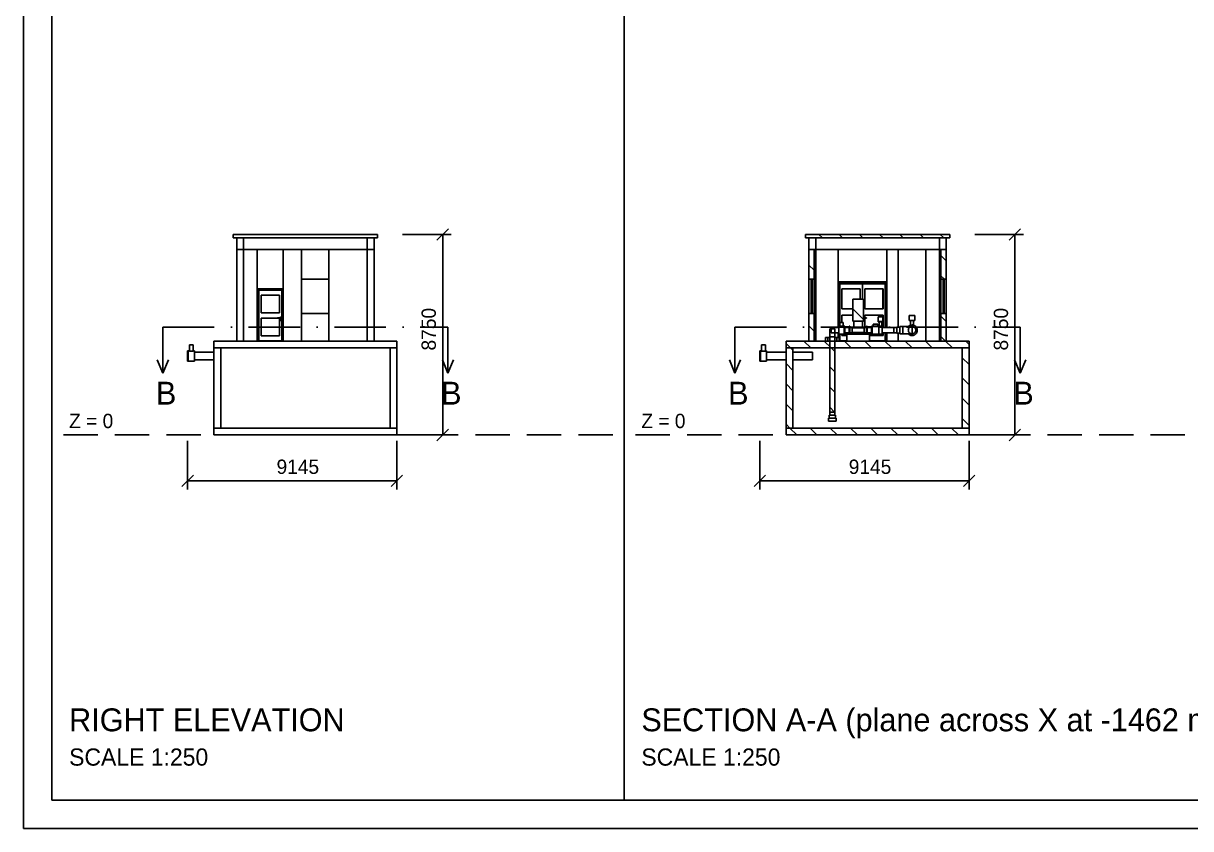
# Model space of a CAD drawing. Extents: x 1250 to 103750, y 1250 to 73000.
# Drawn here: x 1250 to 52250, y 1250 to 36408 of the extents above; entities that cross this region are included whole.
import ezdxf

# ---------------------------------------------------------------- set-up
doc = ezdxf.new("R2010")
doc.units = 0
doc.linetypes.add('DASHDOT', pattern=[3750, 2250, -750, 0, -750])
doc.linetypes.add('DASHED', pattern=[2250, 1500, -750])
for name, color, linetype in [('A-CUT', 1, 'CONTINUOUS'), ('A-DIM', 5, 'CONTINUOUS'), ('A-FRAME', 8, 'CONTINUOUS'), ('A-GROUND', 8, 'DASHED'), ('A-HATCH', 3, 'CONTINUOUS'), ('A-SECT', 1, 'DASHDOT'), ('A-TEXT', 7, 'CONTINUOUS'), ('A-VIS', 7, 'CONTINUOUS')]:
    doc.layers.add(name, color=color, linetype=linetype)

msp = doc.modelspace()

# ---------------------------------------------------------------- linework, layer by layer
at = {"layer": 'A-CUT'}
for p, q in [((35422.25, 27187.5), (41722.25, 27187.5)), ((35422.25, 27037.5), (35422.25, 27187.5)), ((35422.25, 27037.5), (41722.25, 27037.5)), ((35572.25, 25237.5), (35572.25, 27037.5)), ((35872.25, 26537.5), (35872.25, 27037.5)), ((41272.25, 26537.5), (41272.25, 27037.5)), ((41572.25, 25237.5), (41572.25, 27037.5)), ((41722.25, 27037.5), (41722.25, 27187.5)), ((35572.25, 26537.5), (35872.25, 26537.5)), ((35802.25, 25237.5), (35802.25, 26537.5)), ((41272.25, 26537.5), (41572.25, 26537.5)), ((41342.25, 25237.5), (41342.25, 26537.5)), ((35572.25, 25237.5), (35802.25, 25237.5)), ((35664.25, 23737.5), (35664.25, 25237.5)), ((35710.25, 23737.5), (35710.25, 25237.5)), ((41342.25, 25237.5), (41572.25, 25237.5)), ((41434.25, 23737.5), (41434.25, 25237.5)), ((41480.25, 23737.5), (41480.25, 25237.5)), ((37492.25, 23412.5), (37492.25, 24372.5)), ((37492.25, 24372.5), (37952.25, 24372.5)), ((37952.25, 23412.5), (37952.25, 24372.5)), ((35572.25, 22537.5), (35572.25, 23737.5)), ((35572.25, 23737.5), (35802.25, 23737.5)), ((35802.25, 22537.5), (35802.25, 23737.5)), ((38600.25, 23592.5), (38800.25, 23592.5)), ((38600.25, 23372.5), (38600.25, 23592.5)), ((38800.25, 23372.5), (38800.25, 23592.5)), ((41342.25, 23737.5), (41572.25, 23737.5)), ((41342.25, 22537.5), (41342.25, 23737.5)), ((41572.25, 22537.5), (41572.25, 23737.5)), ((36481.25, 19304.166), (36481.25, 23068)), ((36481.25, 23068), (36703.25, 23068)), ((36536.75, 23123.5), (36882.25, 23123.5)), ((36536.75, 22901.5), (36536.75, 23123.5)), ((36703.25, 19304.166), (36703.25, 23068)), ((36882.25, 23182.5), (37142.25, 23182.5)), ((36882.25, 22842.5), (36882.25, 23182.5)), ((36928.25, 23342.5), (37066.25, 23342.5)), ((36928.25, 23162.5), (36928.25, 23342.5)), ((36928.25, 23162.5), (37066.25, 23162.5)), ((37066.25, 23162.5), (37066.25, 23342.5)), ((37112.25, 22842.5), (37112.25, 23182.5)), ((37112.25, 23160.5), (37362.25, 23160.5)), ((37112.25, 23136.5), (37362.25, 23136.5)), ((37112.25, 23123.5), (38332.25, 23123.5)), ((37142.25, 22842.5), (37142.25, 23182.5)), ((37332.25, 23182.5), (37362.25, 23182.5)), ((37332.25, 22842.5), (37332.25, 23182.5)), ((37362.25, 22842.5), (37362.25, 23182.5)), ((37462.25, 22912.5), (37462.25, 23112.5)), ((37462.25, 23112.5), (37982.25, 23112.5)), ((37492.25, 23412.5), (37952.25, 23412.5)), ((37538.25, 23112.5), (37538.25, 23412.5)), ((37906.25, 23112.5), (37906.25, 23412.5)), ((37982.25, 22912.5), (37982.25, 23112.5)), ((38082.25, 22842.5), (38082.25, 23182.5)), ((38082.25, 23182.5), (38112.25, 23182.5)), ((38082.25, 23160.5), (38332.25, 23160.5)), ((38082.25, 23136.5), (38332.25, 23136.5)), ((38112.25, 22842.5), (38112.25, 23182.5)), ((38302.25, 23182.5), (38776.25, 23182.5)), ((38302.25, 22842.5), (38302.25, 23182.5)), ((38332.25, 22842.5), (38332.25, 23182.5)), ((38376.05, 23272.5), (38580.45, 23272.5)), ((38376.05, 23172.5), (38376.05, 23272.5)), ((38376.05, 23172.5), (38580.45, 23172.5)), ((38580.45, 23172.5), (38580.45, 23272.5)), ((38600.25, 23372.5), (38800.25, 23372.5)), ((38624.25, 22842.5), (38624.25, 23182.5)), ((38639.45, 23387.5), (38761.05, 23387.5)), ((38639.45, 23137.5), (38639.45, 23387.5)), ((38639.45, 23137.5), (38761.05, 23137.5)), ((38761.05, 23137.5), (38761.05, 23387.5)), ((38776.25, 22842.5), (38776.25, 23182.5)), ((38776.25, 23123.5), (39409.584, 23123.5)), ((39276.251, 22901.5), (39276.251, 23123.5)), ((39409.584, 23149.5), (39542.916, 23149.5)), ((39409.584, 22875.5), (39409.584, 23149.5)), ((39542.916, 23175.5), (40076.25, 23175.5)), ((39542.916, 22849.5), (39542.916, 23175.5)), ((39676.249, 22849.5), (39676.249, 23175.5)), ((39913.25, 23012.5), (39916.382, 23044.3)), ((39913.25, 23012.5), (39916.382, 22980.7)), ((39916.382, 23044.3), (39925.658, 23074.877)), ((39916.382, 22980.7), (39925.658, 22950.123)), ((39925.658, 23074.877), (39940.72, 23103.058)), ((39925.658, 22950.123), (39940.72, 22921.942)), ((39940.72, 23103.058), (39960.992, 23127.758)), ((39960.992, 23127.758), (39985.692, 23148.03)), ((39985.692, 23148.03), (40013.873, 23163.092)), ((40013.873, 23163.092), (40044.45, 23172.368)), ((40044.45, 23172.368), (40076.25, 23175.5)), ((40076.25, 23175.5), (40108.05, 23172.368)), ((40076.25, 22849.5), (40076.25, 23175.5)), ((40108.05, 23172.368), (40138.627, 23163.092)), ((40138.627, 23163.092), (40166.808, 23148.03)), ((40166.808, 23148.03), (40191.508, 23127.758)), ((40191.508, 23127.758), (40211.78, 23103.058)), ((40211.78, 23103.058), (40226.842, 23074.877)), ((40211.78, 22921.942), (40226.842, 22950.123)), ((40226.842, 23074.877), (40236.118, 23044.3)), ((40226.842, 22950.123), (40236.118, 22980.7)), ((40236.118, 23044.3), (40239.25, 23012.5)), ((40236.118, 22980.7), (40239.25, 23012.5)), ((34572.25, 18437.5), (34572.25, 22537.5)), ((34572.25, 22537.5), (42572.25, 22537.5)), ((36292.25, 22687.5), (36392.25, 22687.5)), ((36292.25, 22537.5), (36292.25, 22687.5)), ((36392.25, 22537.5), (36392.25, 22687.5)), ((36481.25, 22722.5), (36703.25, 22722.5)), ((36536.75, 22901.5), (36882.25, 22901.5)), ((36792.25, 22687.5), (36892.25, 22687.5)), ((36792.25, 22537.5), (36792.25, 22687.5)), ((36882.25, 22842.5), (37142.25, 22842.5)), ((36892.25, 22537.5), (36892.25, 22687.5)), ((37112.25, 22901.5), (37362.25, 22901.5)), ((37112.25, 22888.5), (37362.25, 22888.5)), ((37112.25, 22864.5), (37362.25, 22864.5)), ((37222.25, 22837.5), (38222.25, 22837.5)), ((37222.25, 22537.5), (37222.25, 22837.5)), ((37332.25, 22842.5), (37362.25, 22842.5)), ((37362.25, 22900.5), (38082.25, 22900.5)), ((37362.25, 22876.5), (38082.25, 22876.5)), ((37362.25, 22852.5), (38082.25, 22852.5)), ((37462.25, 22912.5), (37982.25, 22912.5)), ((38082.25, 22901.5), (38332.25, 22901.5)), ((38082.25, 22888.5), (38332.25, 22888.5)), ((38082.25, 22864.5), (38332.25, 22864.5)), ((38082.25, 22842.5), (38112.25, 22842.5)), ((38222.25, 22537.5), (38222.25, 22837.5)), ((38302.25, 22842.5), (38776.25, 22842.5)), ((38776.25, 22901.5), (39409.584, 22901.5)), ((39409.584, 22875.5), (39542.916, 22875.5)), ((39542.916, 22849.5), (40076.25, 22849.5)), ((39940.72, 22921.942), (39960.992, 22897.242)), ((39960.992, 22897.242), (39985.692, 22876.97)), ((39985.692, 22876.97), (40013.873, 22861.908)), ((40013.873, 22861.908), (40044.45, 22852.632)), ((40044.45, 22852.632), (40076.25, 22849.5)), ((40076.25, 22849.5), (40108.05, 22852.632)), ((40108.05, 22852.632), (40138.627, 22861.908)), ((40138.627, 22861.908), (40166.808, 22876.97)), ((40166.808, 22876.97), (40191.508, 22897.242)), ((40191.508, 22897.242), (40211.78, 22921.942)), ((42572.25, 18437.5), (42572.25, 22537.5)), ((34572.25, 22237.5), (42572.25, 22237.5)), ((34872.25, 18737.5), (34872.25, 22237.5)), ((42272.25, 18737.5), (42272.25, 22237.5)), ((36481.25, 19437.5), (36703.25, 19437.5)), ((36429.25, 19037.501), (36429.25, 19170.834)), ((36429.25, 19170.834), (36755.25, 19170.834)), ((36429.25, 19037.501), (36755.25, 19037.501)), ((36455.25, 19170.834), (36455.25, 19304.166)), ((36455.25, 19304.166), (36729.25, 19304.166)), ((36729.25, 19170.834), (36729.25, 19304.166)), ((36755.25, 19037.501), (36755.25, 19170.834)), ((34572.25, 18737.5), (42572.25, 18737.5)), ((34572.25, 18437.5), (42572.25, 18437.5))]:
    msp.add_line(p, q, dxfattribs=at)
at = {"layer": 'A-DIM'}
for p, q in [((17822.25, 27187.5), (19947.25, 27187.5)), ((19322.25, 26937.5), (19822.25, 27437.5)), ((19572.25, 18437.5), (19572.25, 27187.5)), ((42822.25, 27187.5), (44947.25, 27187.5)), ((44322.25, 26937.5), (44822.25, 27437.5)), ((44572.25, 18437.5), (44572.25, 27187.5)), ((17822.25, 18437.5), (19947.25, 18437.5)), ((19322.25, 18187.5), (19822.25, 18687.5)), ((42822.25, 18437.5), (44947.25, 18437.5)), ((44322.25, 18187.5), (44822.25, 18687.5)), ((8427.75, 18187.5), (8427.75, 16062.5)), ((17572.25, 18187.5), (17572.25, 16062.5)), ((33427.75, 18187.5), (33427.75, 16062.5)), ((42572.25, 18187.5), (42572.25, 16062.5)), ((8177.75, 16187.5), (8677.75, 16687.5)), ((8427.75, 16437.5), (17572.25, 16437.5)), ((17322.25, 16187.5), (17822.25, 16687.5)), ((33177.75, 16187.5), (33677.75, 16687.5)), ((33427.75, 16437.5), (42572.25, 16437.5)), ((42322.25, 16187.5), (42822.25, 16687.5))]:
    msp.add_line(p, q, dxfattribs=at)
at = {"layer": 'A-FRAME'}
for p, q in [((1250, 73000), (1250, 1250)), ((2500, 71750), (2500, 2500)), ((2500, 37125), (2500, 2500)), ((27500, 2500), (27500, 37125)), ((27500, 37125), (27500, 2500)), ((2500, 2500), (102500, 2500)), ((2500, 2500), (27500, 2500)), ((27500, 2500), (52500, 2500)), ((1250, 1250), (103750, 1250))]:
    msp.add_line(p, q, dxfattribs=at)
at = {"layer": 'A-GROUND'}
for p, q in [((3000, 18437.5), (27000, 18437.5)), ((28000, 18437.5), (52000, 18437.5))]:
    msp.add_line(p, q, dxfattribs=at)
at = {"layer": 'A-HATCH'}
for p, q in [((36159.434, 27037.5), (36009.434, 27187.5)), ((37043.318, 27037.5), (36893.318, 27187.5)), ((37927.201, 27037.5), (37777.201, 27187.5)), ((38811.085, 27037.5), (38661.085, 27187.5)), ((39694.968, 27037.5), (39544.968, 27187.5)), ((40578.852, 27037.5), (40428.852, 27187.5)), ((41462.735, 27037.5), (41312.735, 27187.5)), ((35802.25, 26510.801), (35775.551, 26537.5)), ((41572.25, 26044.102), (41342.25, 26274.102)), ((35802.25, 25626.917), (35572.25, 25856.917)), ((41494.968, 25237.5), (41342.25, 25390.218)), ((35710.25, 24835.034), (35664.25, 24881.034)), ((35710.25, 23951.15), (35664.25, 23997.15)), ((37952.25, 24360.801), (37940.551, 24372.5)), ((41480.25, 24368.335), (41434.25, 24414.335)), ((37952.25, 23476.917), (37492.25, 23936.917)), ((41572.25, 23392.451), (41342.25, 23622.451)), ((35802.25, 22975.267), (35572.25, 23205.267)), ((35656.133, 22237.5), (35356.133, 22537.5)), ((36540.017, 22237.5), (36240.017, 22537.5)), ((37423.9, 22237.5), (37123.9, 22537.5)), ((38307.784, 22237.5), (38007.784, 22537.5)), ((39191.667, 22237.5), (38891.667, 22537.5)), ((40075.551, 22237.5), (39775.551, 22537.5)), ((40959.434, 22237.5), (40659.434, 22537.5)), ((41543.318, 22537.5), (41342.25, 22738.568)), ((41843.318, 22237.5), (41543.318, 22537.5)), ((42572.25, 22392.451), (42427.201, 22537.5)), ((34772.25, 22237.5), (34572.25, 22437.5)), ((34872.25, 22137.5), (34772.25, 22237.5)), ((36703.25, 22074.267), (36481.25, 22296.267)), ((34872.25, 21253.617), (34572.25, 21553.617)), ((42572.25, 21508.568), (42272.25, 21808.568)), ((36703.25, 21190.383), (36481.25, 21412.383)), ((42572.25, 20624.684), (42272.25, 20924.684)), ((34872.25, 20369.733), (34572.25, 20669.733)), ((36703.25, 20306.5), (36481.25, 20528.5)), ((42572.25, 19740.801), (42272.25, 20040.801)), ((34872.25, 19485.85), (34572.25, 19785.85)), ((36688.367, 19437.5), (36481.25, 19644.617)), ((34736.716, 18737.5), (34572.25, 18901.966)), ((42572.25, 18856.917), (42272.25, 19156.917)), ((35036.716, 18437.5), (34736.716, 18737.5)), ((35920.6, 18437.5), (35620.6, 18737.5)), ((36804.483, 18437.5), (36504.483, 18737.5)), ((37688.367, 18437.5), (37388.367, 18737.5)), ((38572.25, 18437.5), (38272.25, 18737.5)), ((39456.133, 18437.5), (39156.133, 18737.5)), ((40340.017, 18437.5), (40040.017, 18737.5)), ((41223.9, 18437.5), (40923.9, 18737.5)), ((42107.784, 18437.5), (41807.784, 18737.5))]:
    msp.add_line(p, q, dxfattribs=at)
at = {"layer": 'A-SECT'}
for p, q in [((7341.9, 23137.5), (19802.6, 23137.5)), ((7341.9, 23137.5), (7341.9, 21137.5)), ((19802.6, 23137.5), (19802.6, 21137.5)), ((32341.9, 23137.5), (44802.6, 23137.5)), ((32341.9, 23137.5), (32341.9, 21137.5)), ((44802.6, 23137.5), (44802.6, 21137.5)), ((7341.9, 21137.5), (7098.514, 21713.163)), ((7341.9, 21137.5), (7585.287, 21713.163)), ((19802.6, 21137.5), (19559.213, 21713.163)), ((19802.6, 21137.5), (20045.986, 21713.163)), ((32341.9, 21137.5), (32098.514, 21713.163)), ((32341.9, 21137.5), (32585.287, 21713.163)), ((44802.6, 21137.5), (44559.213, 21713.163)), ((44802.6, 21137.5), (45045.986, 21713.163))]:
    msp.add_line(p, q, dxfattribs=at)
at = {"layer": 'A-VIS'}
for p, q in [((10422.25, 27187.5), (16722.25, 27187.5)), ((10422.25, 27037.5), (10422.25, 27187.5)), ((10422.25, 27037.5), (16722.25, 27037.5)), ((10572.25, 22537.5), (10572.25, 27037.5)), ((10872.25, 22537.5), (10872.25, 27037.5)), ((16272.25, 22537.5), (16272.25, 27037.5)), ((16572.25, 22537.5), (16572.25, 27037.5)), ((16722.25, 27037.5), (16722.25, 27187.5)), ((35872.25, 22537.5), (35872.25, 27037.5)), ((35872.25, 27037.5), (41274.881, 27037.5)), ((41272.25, 22537.5), (41272.25, 27037.5)), ((10572.25, 26537.5), (16572.25, 26537.5)), ((11472.25, 22537.5), (11472.25, 26537.5)), ((12602.25, 22537.5), (12602.25, 26537.5)), ((13402.25, 22537.5), (13402.25, 26537.5)), ((14602.25, 22537.5), (14602.25, 26537.5)), ((35799.599, 26537.5), (41343.469, 26537.5)), ((35802.25, 22537.5), (35802.25, 26537.5)), ((36846.25, 23118.192), (36846.25, 26537.5)), ((38976.25, 23118.192), (38976.25, 26537.5)), ((39476.25, 23141.049), (39476.25, 26537.5)), ((40676.25, 22537.5), (40676.25, 26537.5)), ((41342.25, 22537.5), (41342.25, 26537.5)), ((35799.593, 26406.5), (35805.302, 26406.5)), ((35799.593, 26398.5), (35805.302, 26398.5)), ((35799.593, 26256.5), (35805.302, 26256.5)), ((35799.593, 26248.5), (35805.302, 26248.5)), ((35799.593, 26106.5), (35805.302, 26106.5)), ((35799.593, 26098.5), (35805.302, 26098.5)), ((41337.759, 26406.5), (41343.469, 26406.5)), ((41337.759, 26398.5), (41343.469, 26398.5)), ((41337.759, 26256.5), (41343.469, 26256.5)), ((41337.759, 26248.5), (41343.469, 26248.5)), ((41337.759, 26106.5), (41343.469, 26106.5)), ((41337.759, 26098.5), (41343.469, 26098.5)), ((35799.593, 25956.5), (35805.302, 25956.5)), ((35799.593, 25948.5), (35805.302, 25948.5)), ((35799.593, 25806.5), (35805.302, 25806.5)), ((35799.593, 25798.5), (35805.302, 25798.5)), ((35799.593, 25656.5), (35805.302, 25656.5)), ((35799.593, 25648.5), (35805.302, 25648.5)), ((35799.593, 25506.5), (35805.302, 25506.5)), ((41337.759, 25956.5), (41343.469, 25956.5)), ((41337.759, 25948.5), (41343.469, 25948.5)), ((41337.759, 25806.5), (41343.469, 25806.5)), ((41337.759, 25798.5), (41343.469, 25798.5)), ((41337.759, 25656.5), (41343.469, 25656.5)), ((41337.759, 25648.5), (41343.469, 25648.5)), ((41337.759, 25506.5), (41343.469, 25506.5)), ((13402.25, 25237.5), (14602.25, 25237.5)), ((35572.25, 23729.754), (35572.25, 25244.308)), ((35572.25, 25237.5), (35668.164, 25237.5)), ((35664.25, 23737.5), (35664.25, 25237.5)), ((35702.436, 25237.5), (35802.25, 25237.5)), ((35710.25, 23737.5), (35710.25, 25237.5)), ((35799.593, 25498.5), (35805.302, 25498.5)), ((35799.593, 25356.5), (35805.302, 25356.5)), ((35799.593, 25348.5), (35805.302, 25348.5)), ((35799.593, 25206.5), (35805.302, 25206.5)), ((35799.593, 25198.5), (35805.302, 25198.5)), ((35799.593, 25056.5), (35805.302, 25056.5)), ((35799.593, 25048.5), (35805.302, 25048.5)), ((36846.25, 25117.5), (38976.25, 25117.5)), ((36846.25, 25057.5), (38976.25, 25057.5)), ((36906.25, 23175.343), (36906.25, 25117.5)), ((36906.25, 25039.5), (38916.25, 25039.5)), ((36911.25, 25052.5), (38911.25, 25052.5)), ((36911.25, 23181.045), (36911.25, 25052.5)), ((36924.25, 23175.335), (36924.25, 25057.5)), ((37909.25, 25049.981), (37909.25, 25052.5)), ((37909.25, 24369.865), (37909.25, 25038.52)), ((37913.25, 25049.981), (37913.25, 25052.5)), ((37913.25, 24369.865), (37913.25, 25038.52)), ((38898.25, 23118.192), (38898.25, 25057.5)), ((38911.25, 23123.923), (38911.25, 25052.5)), ((38916.25, 23118.219), (38916.25, 25117.5)), ((41337.759, 25498.5), (41343.469, 25498.5)), ((41337.759, 25356.5), (41343.469, 25356.5)), ((41337.759, 25348.5), (41343.469, 25348.5)), ((41337.759, 25206.5), (41343.469, 25206.5)), ((41337.759, 25198.5), (41343.469, 25198.5)), ((41337.759, 25056.5), (41343.469, 25056.5)), ((41337.759, 25048.5), (41343.469, 25048.5)), ((41342.25, 25237.5), (41440.619, 25237.5)), ((41434.25, 23737.5), (41434.25, 25237.5)), ((41474.89, 25237.5), (41572.25, 25237.5)), ((41480.25, 23737.5), (41480.25, 25237.5)), ((41572.25, 23729.754), (41572.25, 25244.308)), ((11472.25, 24817.5), (12602.25, 24817.5)), ((11472.25, 24757.5), (12602.25, 24757.5)), ((11528.75, 24552.5), (11528.75, 24652.5)), ((11532.25, 22537.5), (11532.25, 24817.5)), ((11532.25, 24739.5), (11542.615, 24739.5)), ((11535.25, 24552.5), (11535.25, 24652.5)), ((11535.25, 24652.5), (11537.25, 24652.5)), ((11535.25, 24552.5), (11537.25, 24552.5)), ((11537.25, 22552.5), (11537.25, 24752.5)), ((11537.25, 24752.5), (12537.25, 24752.5)), ((11540.75, 24552.5), (11540.75, 24652.5)), ((11550.25, 24747.045), (11550.25, 24757.5)), ((11634.25, 23773.5), (11634.25, 24543.5)), ((11634.25, 24543.5), (12440.25, 24543.5)), ((11637.25, 24540.5), (11637.25, 24546.5)), ((11637.25, 24540.5), (12437.25, 24540.5)), ((11640.25, 23773.5), (11640.25, 24543.5)), ((12434.25, 23773.5), (12434.25, 24543.5)), ((12437.25, 24540.5), (12437.25, 24546.5)), ((12440.25, 23773.5), (12440.25, 24543.5)), ((12524.25, 24747.045), (12524.25, 24757.5)), ((12531.35, 24739.5), (12542.25, 24739.5)), ((12537.25, 22552.5), (12537.25, 24752.5)), ((12542.25, 22537.5), (12542.25, 24817.5)), ((35799.593, 24906.5), (35805.302, 24906.5)), ((35799.593, 24898.5), (35805.302, 24898.5)), ((35799.593, 24756.5), (35805.302, 24756.5)), ((35799.593, 24748.5), (35805.302, 24748.5)), ((35799.593, 24606.5), (35805.302, 24606.5)), ((35799.593, 24598.5), (35805.302, 24598.5)), ((36909.25, 24952.5), (36911.25, 24952.5)), ((36909.25, 24852.5), (36909.25, 24952.5)), ((36909.25, 24852.5), (36911.25, 24852.5)), ((37008.25, 24815), (37014.25, 24815)), ((37008.25, 23940), (37008.25, 24815)), ((37011.25, 24818), (37809.25, 24818)), ((37011.25, 24812), (37011.25, 24818)), ((37011.25, 24812), (37809.25, 24812)), ((37014.25, 23940), (37014.25, 24815)), ((37806.25, 24364.117), (37806.25, 24818)), ((37806.25, 24815), (37812.25, 24815)), ((37812.25, 24364.117), (37812.25, 24815)), ((38010.25, 23940), (38010.25, 24815)), ((38010.25, 24815), (38016.25, 24815)), ((38013.25, 24812), (38013.25, 24818)), ((38013.25, 24818), (38811.25, 24818)), ((38013.25, 24812), (38811.25, 24812)), ((38016.25, 23940), (38016.25, 24815)), ((38808.25, 23940), (38808.25, 24815)), ((38808.25, 24815), (38814.25, 24815)), ((38811.25, 24812), (38811.25, 24818)), ((38814.25, 23940), (38814.25, 24815)), ((38911.25, 24952.5), (38913.25, 24952.5)), ((38911.25, 24852.5), (38913.25, 24852.5)), ((41337.759, 24906.5), (41343.469, 24906.5)), ((41337.759, 24898.5), (41343.469, 24898.5)), ((41337.759, 24756.5), (41343.469, 24756.5)), ((41337.759, 24748.5), (41343.469, 24748.5)), ((41337.759, 24606.5), (41343.469, 24606.5)), ((41337.759, 24598.5), (41343.469, 24598.5)), ((35799.593, 24456.5), (35805.302, 24456.5)), ((35799.593, 24448.5), (35805.302, 24448.5)), ((35799.593, 24306.5), (35805.302, 24306.5)), ((35799.593, 24298.5), (35805.302, 24298.5)), ((35799.593, 24156.5), (35805.302, 24156.5)), ((35799.593, 24148.5), (35805.302, 24148.5)), ((35799.593, 24006.5), (35805.302, 24006.5)), ((35799.593, 23998.5), (35805.302, 23998.5)), ((36909.25, 24235.833), (36911.25, 24235.833)), ((36909.25, 24135.833), (36909.25, 24235.833)), ((36909.25, 24135.833), (36911.25, 24135.833)), ((37492.25, 24372.5), (37952.25, 24372.5)), ((37492.25, 23412.5), (37492.25, 24372.5)), ((37952.25, 23412.5), (37952.25, 24372.5)), ((38911.25, 24235.833), (38913.25, 24235.833)), ((38911.25, 24135.833), (38913.25, 24135.833)), ((41337.759, 24456.5), (41343.469, 24456.5)), ((41337.759, 24448.5), (41343.469, 24448.5)), ((41337.759, 24306.5), (41343.469, 24306.5)), ((41337.759, 24298.5), (41343.469, 24298.5)), ((41337.759, 24156.5), (41343.469, 24156.5)), ((41337.759, 24148.5), (41343.469, 24148.5)), ((41337.759, 24006.5), (41343.469, 24006.5)), ((41337.759, 23998.5), (41343.469, 23998.5)), ((11528.75, 23627.5), (11528.75, 23727.5)), ((11535.25, 23627.5), (11535.25, 23727.5)), ((11535.25, 23727.5), (11537.25, 23727.5)), ((11535.25, 23627.5), (11537.25, 23627.5)), ((11540.75, 23627.5), (11540.75, 23727.5)), ((11634.25, 23773.5), (11640.25, 23773.5)), ((11634.25, 23531.5), (12477.25, 23531.5)), ((11634.25, 22761.5), (11634.25, 23531.5)), ((11637.25, 23770.5), (11637.25, 23776.5)), ((11637.25, 23776.5), (12437.25, 23776.5)), ((11637.25, 23770.5), (12437.25, 23770.5)), ((11637.25, 23528.5), (11637.25, 23534.5)), ((11637.25, 23534.5), (12437.25, 23534.5)), ((11640.25, 22761.5), (11640.25, 23531.5)), ((12357.25, 23529.5), (12357.25, 23545.5)), ((12357.25, 23545.5), (12477.25, 23545.5)), ((12434.25, 23773.5), (12440.25, 23773.5)), ((12434.25, 22761.5), (12434.25, 23531.5)), ((12437.25, 23770.5), (12437.25, 23776.5)), ((12437.25, 23528.5), (12437.25, 23534.5)), ((12440.25, 22761.5), (12440.25, 23531.5)), ((12441.456, 23535.41), (12441.75, 23532.428)), ((12441.75, 23542.572), (12443.229, 23547.45)), ((12441.75, 23532.428), (12443.229, 23527.55)), ((12443.229, 23547.45), (12445.632, 23551.945)), ((12443.229, 23527.55), (12445.632, 23523.055)), ((12445.632, 23551.945), (12448.865, 23555.885)), ((12445.632, 23523.055), (12448.865, 23519.115)), ((12448.865, 23555.885), (12452.805, 23559.118)), ((12448.865, 23519.115), (12452.805, 23515.882)), ((12452.805, 23559.118), (12457.3, 23561.521)), ((12452.805, 23515.882), (12457.3, 23513.479)), ((12454.25, 23415), (12454.25, 23500)), ((12454.25, 23500), (12480.25, 23500)), ((12457.3, 23561.521), (12462.178, 23563)), ((12457.3, 23513.479), (12462.178, 23512)), ((12462.178, 23563), (12467.25, 23563.5)), ((12462.178, 23512), (12467.25, 23511.5)), ((12464.75, 23456.5), (12464.75, 23474.5)), ((12464.75, 23474.5), (12469.75, 23474.5)), ((12467.25, 23563.5), (12472.322, 23563)), ((12467.25, 23511.5), (12472.322, 23512)), ((12469.75, 23456.5), (12469.75, 23474.5)), ((12472.322, 23563), (12477.2, 23561.521)), ((12472.322, 23512), (12477.2, 23513.479)), ((12477.2, 23561.521), (12481.695, 23559.118)), ((12477.2, 23513.479), (12481.695, 23515.882)), ((12477.25, 23529.5), (12477.25, 23545.5)), ((12480.25, 23415), (12480.25, 23500)), ((12481.695, 23559.118), (12485.635, 23555.885)), ((12481.695, 23515.882), (12485.635, 23519.115)), ((12485.635, 23555.885), (12488.868, 23551.945)), ((12485.635, 23519.115), (12488.868, 23523.055)), ((12488.868, 23551.945), (12491.271, 23547.45)), ((12488.868, 23523.055), (12491.271, 23527.55)), ((12491.271, 23547.45), (12492.75, 23542.572)), ((12491.271, 23527.55), (12492.75, 23532.428)), ((12492.75, 23542.572), (12493.25, 23537.5)), ((12492.75, 23532.428), (12493.25, 23537.5)), ((12534.25, 23452.5), (12534.25, 23622.5)), ((12534.25, 23622.5), (12537.25, 23622.5)), ((12537.25, 23573.5), (12548.497, 23573.5)), ((12537.25, 23551.5), (12548.497, 23551.5)), ((13402.25, 23737.5), (14602.25, 23737.5)), ((35572.25, 23737.5), (35668.164, 23737.5)), ((35702.436, 23737.5), (35802.25, 23737.5)), ((35799.593, 23856.5), (35805.302, 23856.5)), ((35799.593, 23848.5), (35805.302, 23848.5)), ((35799.593, 23706.5), (35805.302, 23706.5)), ((35799.593, 23698.5), (35805.302, 23698.5)), ((35799.593, 23556.5), (35805.302, 23556.5)), ((35799.593, 23548.5), (35805.302, 23548.5)), ((36909.25, 23519.167), (36911.25, 23519.167)), ((36909.25, 23419.167), (36909.25, 23519.167)), ((37008.25, 23940), (37497.064, 23940)), ((37008.25, 23665), (37497.064, 23665)), ((37008.25, 23335.388), (37008.25, 23665)), ((37011.25, 23937), (37011.25, 23943)), ((37011.25, 23937), (37497.064, 23937)), ((37011.25, 23668), (37497.064, 23668)), ((37011.25, 23662), (37011.25, 23668)), ((37014.25, 23335.388), (37014.25, 23665)), ((37957.25, 23537.5), (37957.75, 23542.572)), ((37957.25, 23537.5), (37957.75, 23532.428)), ((37957.75, 23542.572), (37959.229, 23547.45)), ((37957.75, 23532.428), (37959.229, 23527.55)), ((37959.229, 23547.45), (37961.632, 23551.945)), ((37959.229, 23527.55), (37961.632, 23523.055)), ((37961.632, 23551.945), (37964.865, 23555.885)), ((37961.632, 23523.055), (37964.865, 23519.115)), ((37964.865, 23555.885), (37968.805, 23559.118)), ((37964.865, 23519.115), (37968.805, 23515.882)), ((37968.805, 23559.118), (37973.3, 23561.521)), ((37968.805, 23515.882), (37973.3, 23513.479)), ((37970.25, 23415), (37970.25, 23500)), ((37970.25, 23500), (37996.25, 23500)), ((37973.25, 23529.5), (37973.25, 23545.5)), ((37973.25, 23545.5), (38093.25, 23545.5)), ((37973.25, 23529.5), (38093.25, 23529.5)), ((37973.3, 23561.521), (37978.178, 23563)), ((37973.3, 23513.479), (37978.178, 23512)), ((37978.178, 23563), (37983.25, 23563.5)), ((37978.178, 23512), (37983.25, 23511.5)), ((37980.75, 23456.5), (37980.75, 23474.5)), ((37980.75, 23474.5), (37985.75, 23474.5)), ((37983.25, 23563.5), (37988.322, 23563)), ((37983.25, 23511.5), (37988.322, 23512)), ((37985.75, 23456.5), (37985.75, 23474.5)), ((37988.322, 23563), (37993.2, 23561.521)), ((37988.322, 23512), (37993.2, 23513.479)), ((37993.2, 23561.521), (37997.695, 23559.118)), ((37993.2, 23513.479), (37997.695, 23515.882)), ((37996.25, 23415), (37996.25, 23500)), ((37997.695, 23559.118), (38001.635, 23555.885)), ((37997.695, 23515.882), (38001.635, 23519.115)), ((38001.635, 23555.885), (38004.868, 23551.945)), ((38001.635, 23519.115), (38004.868, 23523.055)), ((38004.868, 23551.945), (38007.271, 23547.45)), ((38004.868, 23523.055), (38007.271, 23527.55)), ((38007.271, 23547.45), (38008.75, 23542.572)), ((38007.271, 23527.55), (38008.75, 23532.428)), ((38008.75, 23532.428), (38009.044, 23535.41)), ((38010.25, 23940), (38814.25, 23940)), ((38010.25, 23665), (38814.25, 23665)), ((38010.25, 23118.192), (38010.25, 23665)), ((38013.25, 23937), (38013.25, 23943)), ((38013.25, 23937), (38811.25, 23937)), ((38013.25, 23662), (38013.25, 23668)), ((38013.25, 23668), (38811.25, 23668)), ((38016.25, 23118.192), (38016.25, 23665)), ((38093.25, 23529.5), (38093.25, 23545.5)), ((38600.25, 23592.5), (38800.25, 23592.5)), ((38600.25, 23372.5), (38600.25, 23592.5)), ((38800.25, 23372.5), (38800.25, 23592.5)), ((38808.25, 23118.192), (38808.25, 23665)), ((38811.25, 23937), (38811.25, 23943)), ((38811.25, 23662), (38811.25, 23668)), ((38814.25, 23118.192), (38814.25, 23665)), ((38911.25, 23519.167), (38913.25, 23519.167)), ((39946.25, 23432.5), (39946.25, 23652.5)), ((39946.25, 23652.5), (40206.25, 23652.5)), ((40206.25, 23432.5), (40206.25, 23652.5)), ((41337.759, 23856.5), (41343.469, 23856.5)), ((41337.759, 23848.5), (41343.469, 23848.5)), ((41337.759, 23706.5), (41343.469, 23706.5)), ((41337.759, 23698.5), (41343.469, 23698.5)), ((41337.759, 23556.5), (41343.469, 23556.5)), ((41337.759, 23548.5), (41343.469, 23548.5)), ((41342.25, 23737.5), (41440.619, 23737.5)), ((41474.89, 23737.5), (41572.25, 23737.5)), ((12454.25, 23415), (12480.25, 23415)), ((12464.75, 23456.5), (12469.75, 23456.5)), ((12534.25, 23452.5), (12537.25, 23452.5)), ((35799.593, 23406.5), (35805.302, 23406.5)), ((35799.593, 23398.5), (35805.302, 23398.5)), ((35799.593, 23256.5), (35805.302, 23256.5)), ((35799.593, 23248.5), (35805.302, 23248.5)), ((35799.593, 23106.5), (35805.302, 23106.5)), ((35799.593, 23098.5), (35805.302, 23098.5)), ((35799.593, 22956.5), (35805.302, 22956.5)), ((36481.25, 23068), (36542.594, 23068)), ((36481.25, 19304.166), (36481.25, 23068)), ((36536.75, 23123.5), (36882.25, 23123.5)), ((36536.75, 23061.031), (36536.75, 23123.5)), ((36703.25, 19304.166), (36703.25, 23068)), ((36882.25, 23182.5), (37142.25, 23182.5)), ((36882.25, 23123.913), (36882.25, 23182.5)), ((36909.25, 23419.167), (36911.25, 23419.167)), ((36928.25, 23342.5), (37066.25, 23342.5)), ((36928.25, 23181.067), (36928.25, 23342.5)), ((37066.25, 23181.067), (37066.25, 23342.5)), ((37112.25, 23175.36), (37112.25, 23182.5)), ((37112.25, 23160.5), (37362.25, 23160.5)), ((37112.25, 23136.5), (37362.25, 23136.5)), ((37112.25, 23123.5), (38332.25, 23123.5)), ((37142.25, 23158.207), (37142.25, 23182.5)), ((37142.25, 23123.913), (37142.25, 23135.33)), ((37332.25, 23182.5), (37362.25, 23182.5)), ((37332.25, 23158.207), (37332.25, 23182.5)), ((37332.25, 23123.913), (37332.25, 23135.33)), ((37362.25, 23118.197), (37362.25, 23182.5)), ((37462.25, 22912.5), (37462.25, 23112.5)), ((37492.25, 23412.5), (37537.064, 23412.5)), ((37538.25, 23112.5), (37538.25, 23412.5)), ((37906.25, 23112.5), (37906.25, 23412.5)), ((37909.25, 23123.923), (37909.25, 23409.668)), ((37913.25, 23123.923), (37913.25, 23409.668)), ((37914.256, 23412.5), (37952.25, 23412.5)), ((37970.25, 23415), (37996.25, 23415)), ((37980.75, 23456.5), (37985.75, 23456.5)), ((37982.25, 22912.5), (37982.25, 23112.5)), ((38082.25, 23123.913), (38082.25, 23182.5)), ((38082.25, 23182.5), (38112.25, 23182.5)), ((38082.25, 23160.5), (38332.25, 23160.5)), ((38082.25, 23136.5), (38332.25, 23136.5)), ((38112.25, 23158.207), (38112.25, 23182.5)), ((38112.25, 23123.913), (38112.25, 23135.33)), ((38302.25, 23182.5), (38776.25, 23182.5)), ((38302.25, 23153.85), (38302.25, 23182.5)), ((38302.25, 23118.197), (38302.25, 23141.07)), ((38332.25, 23175.36), (38332.25, 23182.5)), ((38376.05, 23272.5), (38580.45, 23272.5)), ((38376.05, 23175.343), (38376.05, 23272.5)), ((38580.45, 23181.072), (38580.45, 23272.5)), ((38600.25, 23372.5), (38640.094, 23372.5)), ((38624.25, 23175.36), (38624.25, 23182.5)), ((38639.45, 23175.342), (38639.45, 23375.404)), ((38760.138, 23372.5), (38800.25, 23372.5)), ((38761.05, 23175.342), (38761.05, 23375.404)), ((38776.25, 23123.913), (38776.25, 23182.5)), ((38776.25, 23123.5), (39409.584, 23123.5)), ((38911.25, 23419.167), (38913.25, 23419.167)), ((39276.25, 23118.197), (39276.25, 23123.5)), ((39409.584, 23118.181), (39409.584, 23149.5)), ((39409.584, 23149.5), (39542.916, 23149.5)), ((39542.916, 23141.042), (39542.916, 23175.5)), ((39542.916, 23175.5), (40076.25, 23175.5)), ((39676.249, 23169.632), (39676.249, 23175.5)), ((39909.104, 23169.638), (39913.615, 23175.135)), ((39913.615, 23175.135), (39948.469, 23203.738)), ((39946.25, 23432.5), (40206.25, 23432.5)), ((39948.469, 23203.738), (39988.233, 23224.992)), ((39988.233, 23224.992), (40031.379, 23238.081)), ((40016.25, 23226.775), (40016.25, 23438.245)), ((40031.379, 23238.081), (40076.25, 23242.5)), ((40035.432, 23169.632), (40044.45, 23172.368)), ((40044.45, 23172.368), (40076.25, 23175.5)), ((40064.25, 23200.5), (40064.481, 23202.841)), ((40064.25, 23200.5), (40064.481, 23198.159)), ((40064.481, 23202.841), (40065.163, 23205.092)), ((40064.481, 23198.159), (40065.163, 23195.908)), ((40065.163, 23205.092), (40066.272, 23207.167)), ((40065.163, 23195.908), (40066.272, 23193.833)), ((40066.272, 23207.167), (40067.765, 23208.985)), ((40066.272, 23193.833), (40067.765, 23192.015)), ((40067.765, 23208.985), (40069.583, 23210.478)), ((40067.765, 23192.015), (40069.583, 23190.522)), ((40069.583, 23210.478), (40071.658, 23211.587)), ((40069.583, 23190.522), (40071.658, 23189.413)), ((40071.658, 23211.587), (40073.909, 23212.269)), ((40071.658, 23189.413), (40073.909, 23188.731)), ((40073.909, 23212.269), (40076.25, 23212.5)), ((40073.909, 23188.731), (40076.25, 23188.5)), ((40076.25, 23242.5), (40121.121, 23238.081)), ((40076.25, 23212.5), (40078.591, 23212.269)), ((40076.25, 23188.5), (40078.591, 23188.731)), ((40076.25, 23175.5), (40108.05, 23172.368)), ((40076.25, 23169.632), (40076.25, 23175.5)), ((40078.591, 23212.269), (40080.842, 23211.587)), ((40078.591, 23188.731), (40080.842, 23189.413)), ((40080.842, 23211.587), (40082.917, 23210.478)), ((40080.842, 23189.413), (40082.917, 23190.522)), ((40082.917, 23210.478), (40084.735, 23208.985)), ((40082.917, 23190.522), (40084.735, 23192.015)), ((40084.735, 23208.985), (40086.228, 23207.167)), ((40084.735, 23192.015), (40086.228, 23193.833)), ((40086.228, 23207.167), (40087.337, 23205.092)), ((40086.228, 23193.833), (40087.337, 23195.908)), ((40087.337, 23205.092), (40088.019, 23202.841)), ((40087.337, 23195.908), (40088.019, 23198.159)), ((40088.019, 23202.841), (40088.25, 23200.5)), ((40088.019, 23198.159), (40088.25, 23200.5)), ((40108.05, 23172.368), (40138.627, 23163.092)), ((40121.121, 23238.081), (40164.267, 23224.992)), ((40136.25, 23226.775), (40136.25, 23438.245)), ((40138.627, 23163.092), (40166.808, 23148.03)), ((40164.267, 23224.992), (40204.031, 23203.738)), ((40166.808, 23148.03), (40191.508, 23127.758)), ((40191.508, 23127.758), (40211.78, 23103.058)), ((40204.031, 23203.738), (40238.885, 23175.135)), ((40211.78, 23103.058), (40226.842, 23074.877)), ((40211.78, 22921.942), (40226.842, 22950.123)), ((40226.842, 23074.877), (40236.118, 23044.3)), ((40226.842, 22950.123), (40236.118, 22980.7)), ((40236.118, 23044.3), (40239.25, 23012.5)), ((40236.118, 22980.7), (40239.25, 23012.5)), ((40238.885, 23175.135), (40267.488, 23140.281)), ((40252.25, 23012.5), (40252.481, 23014.841)), ((40252.25, 23012.5), (40252.481, 23010.159)), ((40252.481, 23014.841), (40253.163, 23017.092)), ((40252.481, 23010.159), (40253.163, 23007.908)), ((40253.163, 23017.092), (40254.272, 23019.167)), ((40253.163, 23007.908), (40254.272, 23005.833)), ((40254.272, 23019.167), (40255.765, 23020.985)), ((40254.272, 23005.833), (40255.765, 23004.015)), ((40255.765, 23020.985), (40257.583, 23022.478)), ((40255.765, 23004.015), (40257.583, 23002.522)), ((40257.583, 23022.478), (40259.658, 23023.587)), ((40257.583, 23002.522), (40259.658, 23001.413)), ((40259.658, 23023.587), (40261.909, 23024.269)), ((40259.658, 23001.413), (40261.909, 23000.731)), ((40261.909, 23024.269), (40264.25, 23024.5)), ((40261.909, 23000.731), (40264.25, 23000.5)), ((40264.25, 23024.5), (40266.591, 23024.269)), ((40264.25, 23000.5), (40266.591, 23000.731)), ((40266.591, 23024.269), (40268.842, 23023.587)), ((40266.591, 23000.731), (40268.842, 23001.413)), ((40267.488, 23140.281), (40288.742, 23100.517)), ((40268.842, 23023.587), (40270.917, 23022.478)), ((40268.842, 23001.413), (40270.917, 23002.522)), ((40270.917, 23022.478), (40272.735, 23020.985)), ((40270.917, 23002.522), (40272.735, 23004.015)), ((40272.735, 23020.985), (40274.228, 23019.167)), ((40272.735, 23004.015), (40274.228, 23005.833)), ((40274.228, 23019.167), (40275.337, 23017.092)), ((40274.228, 23005.833), (40275.337, 23007.908)), ((40275.337, 23017.092), (40276.019, 23014.841)), ((40275.337, 23007.908), (40276.019, 23010.159)), ((40276.019, 23014.841), (40276.25, 23012.5)), ((40276.019, 23010.159), (40276.25, 23012.5)), ((40288.742, 23100.517), (40301.831, 23057.371)), ((40288.742, 22924.483), (40301.831, 22967.629)), ((40301.831, 23057.371), (40306.25, 23012.5)), ((40301.831, 22967.629), (40306.25, 23012.5)), ((41337.759, 23406.5), (41343.469, 23406.5)), ((41337.759, 23398.5), (41343.469, 23398.5)), ((41337.759, 23256.5), (41343.469, 23256.5)), ((41337.759, 23248.5), (41343.469, 23248.5)), ((41337.759, 23106.5), (41343.469, 23106.5)), ((41337.759, 23098.5), (41343.469, 23098.5)), ((41337.759, 22956.5), (41343.469, 22956.5)), ((9572.25, 18437.5), (9572.25, 22537.5)), ((9572.25, 22537.5), (17572.25, 22537.5)), ((10802.25, 22537.5), (10802.25, 22540.96)), ((11528.75, 22702.5), (11528.75, 22802.5)), ((11535.25, 22702.5), (11535.25, 22802.5)), ((11535.25, 22802.5), (11537.25, 22802.5)), ((11535.25, 22702.5), (11537.25, 22702.5)), ((11537.25, 22552.5), (12537.25, 22552.5)), ((11540.75, 22702.5), (11540.75, 22802.5)), ((11550.25, 22537.5), (11550.25, 22558.076)), ((11634.25, 22761.5), (11640.25, 22761.5)), ((11637.25, 22758.5), (11637.25, 22764.5)), ((11637.25, 22764.5), (12437.25, 22764.5)), ((11637.25, 22758.5), (12437.25, 22758.5)), ((11672.25, 22537.5), (11672.25, 22558.103)), ((11703.25, 22535.242), (11703.25, 22552.381)), ((11732.25, 22537.5), (11732.25, 22558.103)), ((11737.25, 22552.5), (11737.25, 22558.103)), ((11750.25, 22537.5), (11750.25, 22558.076)), ((11792.25, 22537.5), (11792.25, 22558.095)), ((11892.25, 22537.5), (11892.25, 22558.095)), ((11906.25, 22537.5), (11906.25, 22558.08)), ((11924.25, 22537.5), (11924.25, 22558.103)), ((12222.25, 22537.5), (12222.25, 22552.381)), ((12434.25, 22761.5), (12440.25, 22761.5)), ((12437.25, 22758.5), (12437.25, 22764.5)), ((12524.25, 22537.5), (12524.25, 22558.076)), ((15742.25, 22537.5), (15742.25, 22540.96)), ((16342.25, 22537.5), (16342.25, 22540.96)), ((17572.25, 18437.5), (17572.25, 22537.5)), ((35793.901, 22537.5), (36296.84, 22537.5)), ((35799.593, 22948.5), (35805.302, 22948.5)), ((35799.593, 22806.5), (35805.302, 22806.5)), ((35799.593, 22798.5), (35805.302, 22798.5)), ((35799.593, 22656.5), (35805.302, 22656.5)), ((35799.593, 22648.5), (35805.302, 22648.5)), ((36292.25, 22687.5), (36485.442, 22687.5)), ((36292.25, 22537.5), (36292.25, 22687.5)), ((36392.25, 22537.5), (36392.25, 22687.5)), ((36392.25, 22537.5), (36485.442, 22537.5)), ((36481.25, 22722.5), (36485.443, 22722.5)), ((36536.75, 22901.5), (36882.25, 22901.5)), ((36696.91, 22722.5), (36703.25, 22722.5)), ((36696.915, 22687.5), (36892.25, 22687.5)), ((36696.915, 22537.5), (36794.051, 22537.5)), ((36792.25, 22537.5), (36792.25, 22687.5)), ((36846.25, 22683.817), (36846.25, 22906.719)), ((36882.25, 22842.5), (36882.25, 22901.006)), ((36882.25, 22842.5), (37142.25, 22842.5)), ((36885.501, 22537.5), (36925.531, 22537.5)), ((36892.25, 22537.5), (36892.25, 22687.5)), ((36906.25, 22537.5), (36906.25, 22849.587)), ((36909.25, 22802.5), (36911.25, 22802.5)), ((36909.25, 22702.5), (36909.25, 22802.5)), ((36909.25, 22702.5), (36911.25, 22702.5)), ((36911.25, 22552.5), (36911.25, 22843.841)), ((36911.25, 22552.5), (37228.449, 22552.5)), ((36924.25, 22537.5), (36924.25, 22849.576)), ((37008.25, 22790), (37008.25, 22849.593)), ((37008.25, 22790), (37014.25, 22790)), ((37011.25, 22793), (37228.451, 22793)), ((37011.25, 22787), (37011.25, 22793)), ((37011.25, 22787), (37228.451, 22787)), ((37014.25, 22790), (37014.25, 22849.593)), ((37112.25, 22901.5), (37362.25, 22901.5)), ((37112.25, 22888.5), (37362.25, 22888.5)), ((37112.25, 22864.5), (37362.25, 22864.5)), ((37112.25, 22842.5), (37112.25, 22849.564)), ((37142.25, 22889.587), (37142.25, 22901.006)), ((37142.25, 22842.5), (37142.25, 22866.711)), ((37222.25, 22837.5), (38222.25, 22837.5)), ((37222.25, 22546.676), (37222.25, 22837.5)), ((37332.25, 22889.587), (37332.25, 22901.006)), ((37332.25, 22842.5), (37332.25, 22866.711)), ((37332.25, 22842.5), (37362.25, 22842.5)), ((37362.25, 22872.431), (37362.25, 22906.729)), ((37362.25, 22900.5), (38082.25, 22900.5)), ((37362.25, 22876.5), (38079.996, 22876.5)), ((37362.25, 22842.5), (37362.25, 22861.025)), ((37362.25, 22852.5), (38082.25, 22852.5)), ((37806.25, 22872.453), (37806.25, 22906.721)), ((37806.25, 22832.414), (37806.25, 22861.001)), ((37812.25, 22872.453), (37812.25, 22906.721)), ((37812.25, 22832.414), (37812.25, 22861.001)), ((37909.25, 22878.132), (37909.25, 22901.008)), ((37909.25, 22838.133), (37909.25, 22855.301)), ((37913.25, 22878.132), (37913.25, 22901.008)), ((37913.25, 22838.133), (37913.25, 22855.301)), ((38010.25, 22872.453), (38010.25, 22906.721)), ((38010.25, 22832.414), (38010.25, 22861.001)), ((38016.25, 22872.453), (38016.25, 22906.721)), ((38016.25, 22832.414), (38016.25, 22861.001)), ((38082.25, 22901.5), (38332.25, 22901.5)), ((38082.25, 22878.149), (38082.25, 22901.006)), ((38082.25, 22888.5), (38332.25, 22888.5)), ((38082.25, 22864.5), (38332.25, 22864.5)), ((38082.25, 22842.5), (38082.25, 22855.308)), ((38082.25, 22842.5), (38112.25, 22842.5)), ((38112.25, 22889.587), (38112.25, 22901.006)), ((38112.25, 22842.5), (38112.25, 22866.711)), ((38217.172, 22552.5), (38911.25, 22552.5)), ((38217.181, 22793), (38811.25, 22793)), ((38217.181, 22787), (38811.25, 22787)), ((38222.25, 22552.381), (38222.25, 22837.5)), ((38302.25, 22883.889), (38302.25, 22906.722)), ((38302.25, 22842.5), (38302.25, 22871.15)), ((38302.25, 22842.5), (38776.25, 22842.5)), ((38332.25, 22842.5), (38332.25, 22849.564)), ((38624.25, 22842.5), (38624.25, 22849.564)), ((38776.25, 22901.5), (39409.584, 22901.5)), ((38776.25, 22842.5), (38776.25, 22901.006)), ((38808.25, 22790), (38808.25, 22906.721)), ((38808.25, 22790), (38814.25, 22790)), ((38811.25, 22787), (38811.25, 22793)), ((38814.25, 22790), (38814.25, 22906.721)), ((38897.317, 22537.5), (41349.174, 22537.5)), ((38898.25, 22537.5), (38898.25, 22906.719)), ((38911.25, 22552.5), (38911.25, 22901.008)), ((38911.25, 22802.5), (38913.25, 22802.5)), ((38911.25, 22702.5), (38913.25, 22702.5)), ((38916.25, 22537.5), (38916.25, 22906.712)), ((38976.25, 22537.5), (38976.25, 22906.719)), ((39276.25, 22901.5), (39276.25, 22906.729)), ((39409.584, 22875.5), (39409.584, 22906.73)), ((39409.584, 22875.5), (39542.916, 22875.5)), ((39476.25, 22537.5), (39476.25, 22883.862)), ((39542.916, 22849.5), (39542.916, 22883.879)), ((39542.916, 22849.5), (40076.25, 22849.5)), ((39676.249, 22849.5), (39676.249, 22855.295)), ((39909.16, 22855.294), (39913.615, 22849.865)), ((39913.615, 22849.865), (39948.469, 22821.262)), ((39948.469, 22821.262), (39988.233, 22800.008)), ((39988.233, 22800.008), (40031.379, 22786.919)), ((40031.379, 22786.919), (40076.25, 22782.5)), ((40035.671, 22855.295), (40044.45, 22852.632)), ((40044.45, 22852.632), (40076.25, 22849.5)), ((40064.25, 22824.5), (40064.481, 22826.841)), ((40064.25, 22824.5), (40064.481, 22822.159)), ((40064.481, 22826.841), (40065.163, 22829.092)), ((40064.481, 22822.159), (40065.163, 22819.908)), ((40065.163, 22829.092), (40066.272, 22831.167)), ((40065.163, 22819.908), (40066.272, 22817.833)), ((40066.272, 22831.167), (40067.765, 22832.985)), ((40066.272, 22817.833), (40067.765, 22816.015)), ((40067.765, 22832.985), (40069.583, 22834.478)), ((40067.765, 22816.015), (40069.583, 22814.522)), ((40069.583, 22834.478), (40071.658, 22835.587)), ((40069.583, 22814.522), (40071.658, 22813.413)), ((40071.658, 22835.587), (40073.909, 22836.269)), ((40071.658, 22813.413), (40073.909, 22812.731)), ((40073.909, 22836.269), (40076.25, 22836.5)), ((40073.909, 22812.731), (40076.25, 22812.5)), ((40076.25, 22849.5), (40076.25, 22855.295)), ((40076.25, 22849.5), (40108.05, 22852.632)), ((40076.25, 22836.5), (40078.591, 22836.269)), ((40076.25, 22812.5), (40078.591, 22812.731)), ((40076.25, 22782.5), (40121.121, 22786.919)), ((40078.591, 22836.269), (40080.842, 22835.587)), ((40078.591, 22812.731), (40080.842, 22813.413)), ((40080.842, 22835.587), (40082.917, 22834.478)), ((40080.842, 22813.413), (40082.917, 22814.522)), ((40082.917, 22834.478), (40084.735, 22832.985)), ((40082.917, 22814.522), (40084.735, 22816.015)), ((40084.735, 22832.985), (40086.228, 22831.167)), ((40084.735, 22816.015), (40086.228, 22817.833)), ((40086.228, 22831.167), (40087.337, 22829.092)), ((40086.228, 22817.833), (40087.337, 22819.908)), ((40087.337, 22829.092), (40088.019, 22826.841)), ((40087.337, 22819.908), (40088.019, 22822.159)), ((40088.019, 22826.841), (40088.25, 22824.5)), ((40088.019, 22822.159), (40088.25, 22824.5)), ((40108.05, 22852.632), (40138.627, 22861.908)), ((40121.121, 22786.919), (40164.267, 22800.008)), ((40138.627, 22861.908), (40166.808, 22876.97)), ((40164.267, 22800.008), (40204.031, 22821.262)), ((40166.808, 22876.97), (40191.508, 22897.242)), ((40191.508, 22897.242), (40211.78, 22921.942)), ((40204.031, 22821.262), (40238.885, 22849.865)), ((40238.885, 22849.865), (40267.488, 22884.719)), ((40267.488, 22884.719), (40288.742, 22924.483)), ((41337.759, 22948.5), (41343.469, 22948.5)), ((41337.759, 22806.5), (41343.469, 22806.5)), ((41337.759, 22798.5), (41343.469, 22798.5)), ((41337.759, 22656.5), (41343.469, 22656.5)), ((41337.759, 22648.5), (41343.469, 22648.5)), ((8427.75, 22117.5), (8507.775, 22117.5)), ((8427.75, 21657.5), (8427.75, 22117.5)), ((8452.25, 21657.5), (8452.25, 22117.5)), ((8506.25, 22367.5), (8668.25, 22367.5)), ((8506.25, 22097.5), (8506.25, 22367.5)), ((8506.25, 22097.5), (8668.25, 22097.5)), ((8667.78, 22117.5), (8722.25, 22117.5)), ((8668.25, 22097.5), (8668.25, 22367.5)), ((8722.25, 21657.5), (8722.25, 22117.5)), ((8730.665, 22050.5), (9565.085, 22050.5)), ((9572.25, 22237.5), (17572.25, 22237.5)), ((9872.25, 18737.5), (9872.25, 22237.5)), ((17272.25, 18737.5), (17272.25, 22237.5)), ((33427.75, 22117.5), (33507.775, 22117.5)), ((33427.75, 21657.5), (33427.75, 22117.5)), ((33452.25, 21657.5), (33452.25, 22117.5)), ((33506.25, 22367.5), (33668.25, 22367.5)), ((33506.25, 22097.5), (33506.25, 22367.5)), ((33506.25, 22097.5), (33668.25, 22097.5)), ((33667.78, 22117.5), (33722.25, 22117.5)), ((33668.25, 22097.5), (33668.25, 22367.5)), ((33722.25, 21657.5), (33722.25, 22117.5)), ((33730.665, 22050.5), (34565.085, 22050.5)), ((34572.25, 21723.656), (34572.25, 22049.417)), ((34867.987, 22050.5), (35722.25, 22050.5)), ((34868.027, 22237.5), (36485.442, 22237.5)), ((34872.25, 18740.288), (34872.25, 22237.5)), ((35722.25, 21724.5), (35722.25, 22050.5)), ((36696.915, 22237.5), (42275.058, 22237.5)), ((42272.25, 18737.5), (42272.25, 22237.5)), ((8427.75, 21657.5), (8722.25, 21657.5)), ((8724.951, 21724.5), (9570.799, 21724.5)), ((33427.75, 21657.5), (33722.25, 21657.5)), ((33724.951, 21724.5), (34570.799, 21724.5)), ((34873.746, 21724.5), (35722.25, 21724.5)), ((36481.25, 19437.5), (36485.443, 19437.5)), ((36696.91, 19437.5), (36703.25, 19437.5)), ((36429.25, 19170.834), (36462.6, 19170.834)), ((36429.25, 19037.501), (36429.25, 19170.834)), ((36429.25, 19037.501), (36755.25, 19037.501)), ((36455.25, 19304.166), (36478.339, 19304.166)), ((36455.25, 19170.834), (36455.25, 19304.166)), ((36702.634, 19304.166), (36729.25, 19304.166)), ((36725.503, 19170.834), (36755.25, 19170.834)), ((36729.25, 19170.834), (36729.25, 19304.166)), ((36755.25, 19037.501), (36755.25, 19170.834)), ((9572.25, 18737.5), (17572.25, 18737.5)), ((9572.25, 18437.5), (17572.25, 18437.5)), ((34873.746, 18737.5), (42272.25, 18737.5))]:
    msp.add_line(p, q, dxfattribs=at)

# ---------------------------------------------------------------- texts
at = {"layer": 'A-DIM'}
for p in [(19272.25, 22125), (44272.25, 22125)]:
    msp.add_text('8750', height=625, rotation=90, dxfattribs=at).set_placement(p)
for p in [(12312.5, 16737.5), (37312.5, 16737.5)]:
    msp.add_text('9145', height=625, dxfattribs=at).set_placement(p)
at = {"layer": 'A-TEXT'}
for s, height, p in [('B', 1000, (7041.9, 19762.5)), ('B', 1000, (19502.6, 19762.5)), ('B', 1000, (32041.9, 19762.5)), ('B', 1000, (44502.6, 19762.5)), ('Z = 0', 625, (3250, 18737.5)), ('Z = 0', 625, (28250, 18737.5)), ('RIGHT ELEVATION', 1000, (3250, 5500)), ('SECTION A-A (plane across X at -1462 mm)', 1000, (28250, 5500)), ('SCALE 1:250', 750, (3250, 4000)), ('SCALE 1:250', 750, (28250, 4000))]:
    msp.add_text(s, height=height, dxfattribs=at).set_placement(p)

doc.saveas('drawing.dxf')
